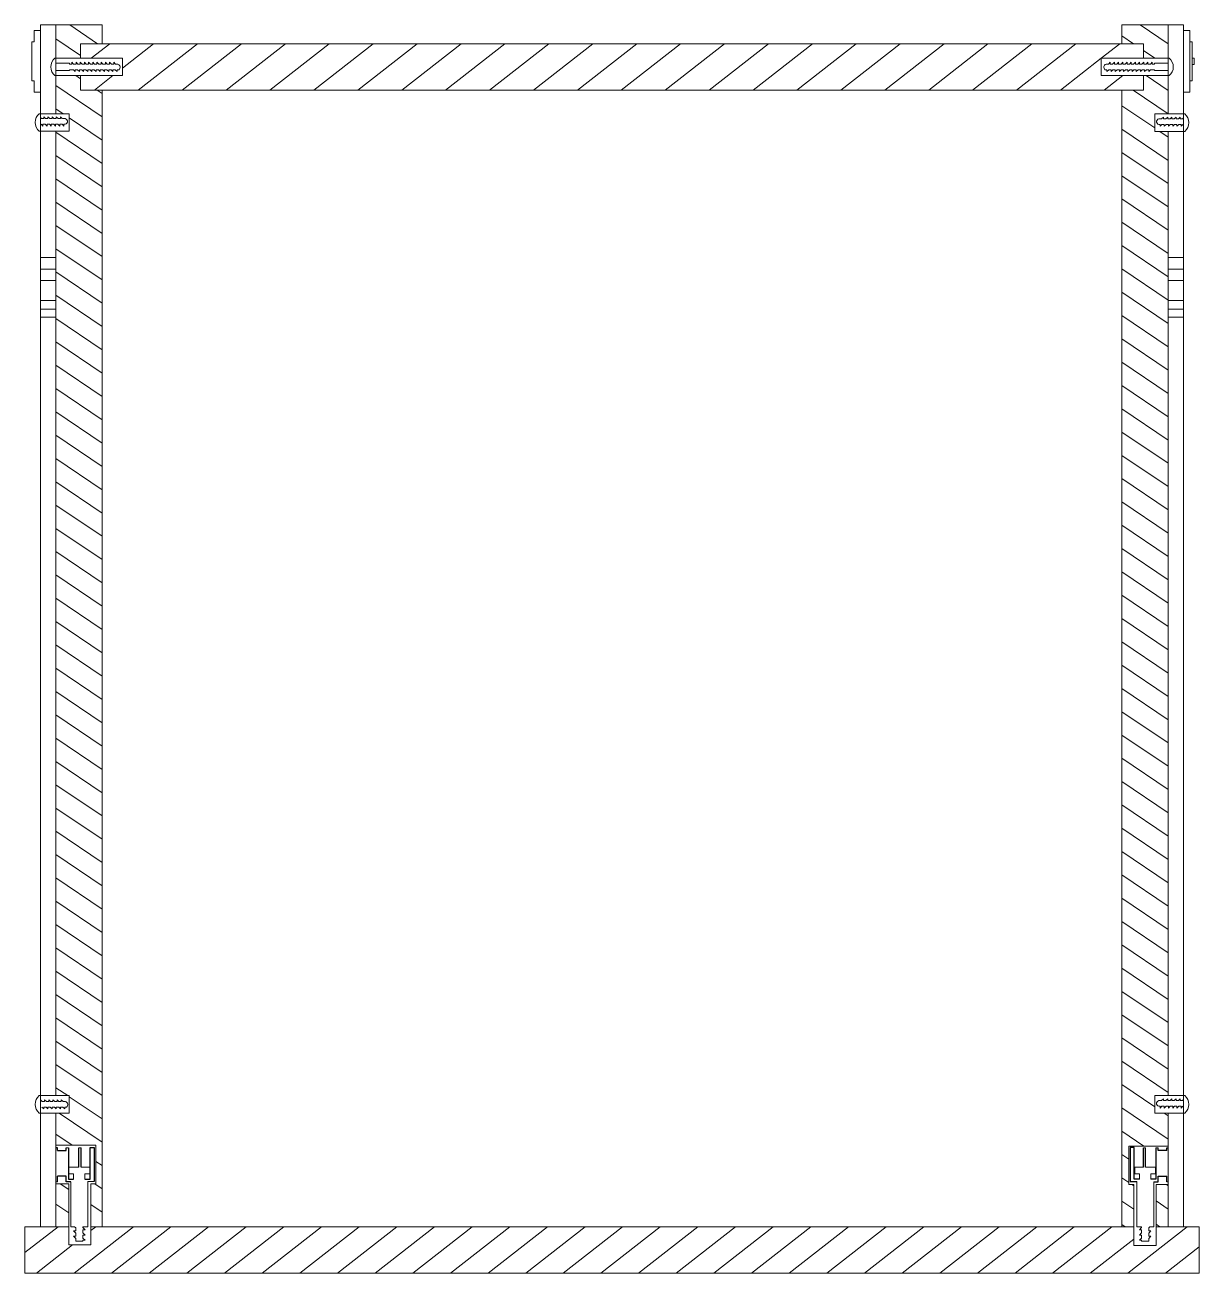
# Model space of a CAD drawing. Header units: millimetres. Extents: x 46 to 893, y 206 to 662.
# Drawn here: x 284.71 to 322.71, y 347.21 to 387.59 of the extents above; entities that cross this region are included whole.
import ezdxf

# ---------------------------------------------------------------- set-up
doc = ezdxf.new("R2010")
doc.units = ezdxf.units.MM
doc.header["$MEASUREMENT"] = 0
for name, color, linetype, lineweight in [('linee non sezionate', 8, 'Continuous', 18), ('pareti sezionate', 7, 'Continuous', 18), ('retini', 11, 'Continuous', 18), ('riquadro viti', 2, 'Continuous', 18), ('viti e cerniere', 4, 'Continuous', 13)]:
    doc.layers.add(name, color=color, linetype=linetype, lineweight=lineweight)
doc.layers.add('viti sottili', color=4, linetype='Continuous')
pattern_1 = [(146, (-142.98976, 118.4168), (-0.3494956, -0.5181485), [])]

msp = doc.modelspace()

# ---------------------------------------------------------------- hatches: boundary and pattern name
at = {"layer": 'retini'}
h = msp.add_hatch(dxfattribs=at)
h.set_pattern_fill('ANSI31', color=256, scale=5, angle=101)
h.set_pattern_definition(pattern_1)
h.paths.add_polyline_path([(287.206, 385.48), (287.006, 385.48), (286.506, 385.48), (286.506, 385.947), (285.706, 385.947), (285.706, 384.716), (286.142, 384.716), (286.142, 384.15), (285.706, 384.15), (285.706, 352.951), (286.142, 352.951), (286.142, 352.385), (285.706, 352.385), (285.706, 351.345), (287.004, 351.345), (287.004, 350.1), (286.844, 350.1), (286.844, 348.713), (287.206, 348.713)])
h.paths.add_polyline_path([(321.706, 384.144), (321.271, 384.144), (321.271, 384.71), (321.706, 384.71), (321.706, 385.947), (320.906, 385.947), (320.906, 385.48), (320.406, 385.48), (320.206, 385.48), (320.206, 348.713), (320.591, 348.713), (320.591, 350.075), (320.431, 350.075), (320.431, 351.32), (321.706, 351.32), (321.706, 352.385), (321.271, 352.385), (321.271, 352.951), (321.706, 352.951)])
h.paths.add_polyline_path([(321.706, 387.586), (320.206, 387.586), (320.206, 386.98), (320.406, 386.98), (320.906, 386.98), (320.906, 386.513), (321.706, 386.513)])
h.paths.add_polyline_path([(286.123, 350.1), (285.706, 350.1), (285.706, 348.713), (286.123, 348.713)])
h.paths.add_polyline_path([(321.706, 350.075), (321.313, 350.075), (321.313, 348.713), (321.706, 348.713)])
h = msp.add_hatch(dxfattribs=at)
h.set_pattern_fill('ANSI31', color=256, scale=5, angle=101)
h.set_pattern_definition(pattern_1)
h.paths.add_polyline_path([(287.206, 387.586), (285.706, 387.586), (285.706, 386.513), (286.506, 386.513), (286.506, 386.98), (287.006, 386.98), (287.206, 386.98)])
h = msp.add_hatch(dxfattribs=at)
h.set_pattern_fill('ANSI31', color=256, scale=7, angle=173)
h.set_pattern_definition([(218, (-142.9898, 118.4168), (0.5387038, -0.6895094), [])])
h.paths.add_polyline_path([(320.906, 385.947), (319.535, 385.947), (319.535, 386.513), (320.906, 386.513), (320.906, 386.98), (320.406, 386.98), (287.006, 386.98), (286.506, 386.98), (286.506, 386.513), (287.864, 386.513), (287.864, 385.947), (286.506, 385.947), (286.506, 385.48), (287.006, 385.48), (320.406, 385.48), (320.906, 385.48)])
h = msp.add_hatch(dxfattribs=at)
h.set_pattern_fill('ANSI31', color=256, scale=6, angle=173)
h.set_pattern_definition([(218, (-142.98976, 118.4168), (0.4617461, -0.5910081), [])])
h.paths.add_polyline_path([(300.989, 347.213), (306.423, 347.213), (322.706, 347.213), (322.706, 348.713), (321.313, 348.713), (321.313, 348.099), (320.591, 348.099), (320.591, 348.713), (286.844, 348.713), (286.844, 348.125), (286.123, 348.125), (286.123, 348.713), (285.706, 348.713), (284.706, 348.713), (284.706, 347.213)])

# ---------------------------------------------------------------- linework, layer by layer
at = {"layer": 'linee non sezionate'}
for p, q in [((285.706, 348.713), (286.123, 348.713)), ((286.844, 348.713), (320.591, 348.713))]:
    msp.add_line(p, q, dxfattribs=at)
at = {"layer": 'pareti sezionate'}
for p, q in [((320.206, 387.586), (321.706, 387.586)), ((320.206, 386.98), (320.206, 387.586)), ((287.206, 348.713), (287.206, 385.48)), ((320.206, 348.713), (320.206, 385.48)), ((286.844, 348.713), (320.591, 348.713))]:
    msp.add_line(p, q, dxfattribs=at)
for points in [[(285.706, 387.586), (285.706, 387.586), (287.206, 387.586), (287.206, 386.98)], [(286.506, 386.513), (286.506, 386.98), (287.006, 386.98), (320.406, 386.98), (320.906, 386.98), (320.906, 386.513)], [(320.906, 385.947), (320.906, 385.48), (320.406, 385.48), (287.006, 385.48), (286.506, 385.48), (286.506, 385.947)], [(321.706, 348.713), (321.313, 348.713), (322.706, 348.713), (322.706, 347.213), (306.423, 347.213), (300.989, 347.213), (284.706, 347.213), (284.706, 348.713), (286.123, 348.713)]]:
    msp.add_lwpolyline(points, dxfattribs=at)
at = {"layer": 'riquadro viti'}
for p, q in [((285.688, 386.513), (287.864, 386.513)), ((287.864, 386.513), (287.864, 385.947)), ((321.706, 386.513), (319.535, 386.513)), ((319.535, 386.513), (319.535, 385.947)), ((285.706, 385.947), (287.864, 385.947)), ((321.706, 385.947), (319.535, 385.947))]:
    msp.add_line(p, q, dxfattribs=at)
at = {"layer": 'riquadro viti', "ltscale": 0.7}
for p, q in [((285.206, 384.716), (286.142, 384.716)), ((286.142, 384.716), (286.142, 384.15)), ((322.206, 384.71), (321.271, 384.71)), ((321.271, 384.71), (321.271, 384.144)), ((285.206, 384.15), (286.142, 384.15)), ((322.206, 384.144), (321.271, 384.144)), ((285.206, 352.951), (286.142, 352.951)), ((286.142, 352.951), (286.142, 352.385)), ((322.206, 352.951), (321.271, 352.951)), ((321.271, 352.951), (321.271, 352.385)), ((285.206, 352.385), (286.142, 352.385)), ((322.206, 352.385), (321.271, 352.385)), ((285.706, 351.345), (287.004, 351.345)), ((287.004, 351.345), (287.004, 350.1)), ((321.706, 351.32), (320.431, 351.32)), ((320.431, 351.32), (320.431, 350.075)), ((286.123, 350.1), (285.706, 350.1)), ((287.004, 350.1), (286.844, 350.1)), ((320.431, 350.075), (320.591, 350.075)), ((321.313, 350.075), (321.706, 350.075))]:
    msp.add_line(p, q, dxfattribs=at)
for points in [[(286.844, 350.1), (286.844, 348.125), (286.123, 348.125), (286.123, 350.1)], [(320.591, 350.075), (320.591, 348.099), (321.313, 348.099), (321.313, 350.075)]]:
    msp.add_lwpolyline(points, dxfattribs=at)
at = {"layer": 'viti e cerniere'}
for p, q in [((285.206, 348.713), (285.206, 387.586)), ((285.206, 387.586), (285.706, 387.586)), ((285.706, 387.586), (285.706, 384.716)), ((321.706, 387.586), (321.706, 384.71)), ((322.206, 387.586), (321.706, 387.586)), ((322.206, 348.713), (322.206, 387.586)), ((285.01, 387.037), (285.01, 387.409)), ((285.01, 387.409), (285.206, 387.409)), ((322.403, 387.409), (322.206, 387.409)), ((322.403, 385.417), (322.403, 387.409)), ((284.928, 385.782), (284.928, 387.037)), ((284.928, 387.037), (285.01, 387.037)), ((322.484, 387.037), (322.403, 387.037)), ((322.484, 385.782), (322.484, 387.037)), ((286.224, 386.38), (286.283, 386.323)), ((286.224, 386.38), (286.224, 386.323)), ((286.359, 386.38), (286.418, 386.323)), ((286.359, 386.38), (286.359, 386.323)), ((286.495, 386.38), (286.554, 386.323)), ((286.495, 386.38), (286.495, 386.323)), ((286.63, 386.38), (286.689, 386.323)), ((286.63, 386.38), (286.63, 386.323)), ((286.766, 386.38), (286.825, 386.323)), ((286.766, 386.38), (286.766, 386.323)), ((286.902, 386.38), (286.961, 386.323)), ((286.902, 386.38), (286.902, 386.323)), ((287.037, 386.38), (287.096, 386.323)), ((287.037, 386.38), (287.037, 386.323)), ((287.173, 386.38), (287.232, 386.323)), ((287.173, 386.38), (287.173, 386.323)), ((287.308, 386.38), (287.367, 386.323)), ((287.308, 386.38), (287.308, 386.323)), ((287.444, 386.38), (287.503, 386.323)), ((287.444, 386.38), (287.444, 386.323)), ((287.579, 386.38), (287.639, 386.323)), ((287.579, 386.38), (287.579, 386.323)), ((319.833, 386.38), (319.774, 386.323)), ((319.833, 386.38), (319.833, 386.323)), ((319.969, 386.38), (319.91, 386.323)), ((319.969, 386.38), (319.969, 386.323)), ((320.104, 386.38), (320.045, 386.323)), ((320.104, 386.38), (320.104, 386.323)), ((320.24, 386.38), (320.181, 386.323)), ((320.24, 386.38), (320.24, 386.323)), ((320.375, 386.38), (320.316, 386.323)), ((320.375, 386.38), (320.375, 386.323)), ((320.511, 386.38), (320.452, 386.323)), ((320.511, 386.38), (320.511, 386.323)), ((320.647, 386.38), (320.588, 386.323)), ((320.647, 386.38), (320.647, 386.323)), ((320.782, 386.38), (320.723, 386.323)), ((320.782, 386.38), (320.782, 386.323)), ((320.918, 386.38), (320.859, 386.323)), ((320.918, 386.38), (320.918, 386.323)), ((321.053, 386.38), (320.994, 386.323)), ((321.053, 386.38), (321.053, 386.323)), ((321.189, 386.38), (321.13, 386.323)), ((321.189, 386.38), (321.189, 386.323)), ((322.552, 386.509), (322.484, 386.509)), ((322.552, 386.309), (322.552, 386.509)), ((286.147, 386.323), (286.224, 386.323)), ((286.274, 386.137), (286.333, 386.08)), ((286.283, 386.323), (286.359, 386.323)), ((286.333, 386.137), (286.409, 386.137)), ((286.333, 386.137), (286.333, 386.08)), ((286.409, 386.137), (286.468, 386.08)), ((286.418, 386.323), (286.495, 386.323)), ((286.468, 386.137), (286.545, 386.137)), ((286.468, 386.137), (286.468, 386.08)), ((286.545, 386.137), (286.604, 386.08)), ((286.554, 386.323), (286.63, 386.323)), ((286.604, 386.137), (286.68, 386.137)), ((286.604, 386.137), (286.604, 386.08)), ((286.68, 386.137), (286.739, 386.08)), ((286.689, 386.323), (286.766, 386.323)), ((286.739, 386.137), (286.816, 386.137)), ((286.739, 386.137), (286.739, 386.08)), ((286.816, 386.137), (286.875, 386.08)), ((286.825, 386.323), (286.902, 386.323)), ((286.875, 386.137), (286.951, 386.137)), ((286.875, 386.137), (286.875, 386.08)), ((286.951, 386.137), (287.011, 386.08)), ((286.961, 386.323), (287.037, 386.323)), ((287.011, 386.137), (287.087, 386.137)), ((287.011, 386.137), (287.011, 386.08)), ((287.087, 386.137), (287.146, 386.08)), ((287.096, 386.323), (287.173, 386.323)), ((287.146, 386.137), (287.223, 386.137)), ((287.146, 386.137), (287.146, 386.08)), ((287.223, 386.137), (287.282, 386.08)), ((287.232, 386.323), (287.308, 386.323)), ((287.282, 386.137), (287.358, 386.137)), ((287.282, 386.137), (287.282, 386.08)), ((287.358, 386.137), (287.417, 386.08)), ((287.367, 386.323), (287.444, 386.323)), ((287.417, 386.137), (287.494, 386.137)), ((287.417, 386.137), (287.417, 386.08)), ((287.494, 386.137), (287.553, 386.08)), ((287.503, 386.323), (287.579, 386.323)), ((287.553, 386.137), (287.629, 386.137)), ((287.553, 386.137), (287.553, 386.08)), ((287.629, 386.137), (287.688, 386.08)), ((287.639, 386.323), (287.715, 386.323)), ((287.688, 386.137), (287.752, 386.137)), ((287.688, 386.137), (287.688, 386.08)), ((319.724, 386.137), (319.661, 386.137)), ((319.774, 386.323), (319.698, 386.323)), ((319.724, 386.137), (319.724, 386.08)), ((319.783, 386.137), (319.724, 386.08)), ((319.86, 386.137), (319.783, 386.137)), ((319.91, 386.323), (319.833, 386.323)), ((319.86, 386.137), (319.86, 386.08)), ((319.919, 386.137), (319.86, 386.08)), ((319.995, 386.137), (319.919, 386.137)), ((320.045, 386.323), (319.969, 386.323)), ((319.995, 386.137), (319.995, 386.08)), ((320.054, 386.137), (319.995, 386.08)), ((320.131, 386.137), (320.054, 386.137)), ((320.181, 386.323), (320.104, 386.323)), ((320.131, 386.137), (320.131, 386.08)), ((320.19, 386.137), (320.131, 386.08)), ((320.266, 386.137), (320.19, 386.137)), ((320.316, 386.323), (320.24, 386.323)), ((320.266, 386.137), (320.266, 386.08)), ((320.326, 386.137), (320.266, 386.08)), ((320.402, 386.137), (320.326, 386.137)), ((320.452, 386.323), (320.375, 386.323)), ((320.402, 386.137), (320.402, 386.08)), ((320.461, 386.137), (320.402, 386.08)), ((320.538, 386.137), (320.461, 386.137)), ((320.588, 386.323), (320.511, 386.323)), ((320.538, 386.137), (320.538, 386.08)), ((320.597, 386.137), (320.538, 386.08)), ((320.673, 386.137), (320.597, 386.137)), ((320.723, 386.323), (320.647, 386.323)), ((320.673, 386.137), (320.673, 386.08)), ((320.732, 386.137), (320.673, 386.08)), ((320.809, 386.137), (320.732, 386.137)), ((320.859, 386.323), (320.782, 386.323)), ((320.809, 386.137), (320.809, 386.08)), ((320.868, 386.137), (320.809, 386.08)), ((320.944, 386.137), (320.868, 386.137)), ((320.994, 386.323), (320.918, 386.323)), ((320.944, 386.137), (320.944, 386.08)), ((321.003, 386.137), (320.944, 386.08)), ((321.08, 386.137), (321.003, 386.137)), ((321.13, 386.323), (321.053, 386.323)), ((321.08, 386.137), (321.08, 386.08)), ((321.139, 386.137), (321.08, 386.08)), ((321.265, 386.323), (321.189, 386.323)), ((322.484, 386.309), (322.552, 386.309)), ((285.01, 385.782), (284.928, 385.782)), ((285.01, 385.417), (285.01, 385.782)), ((322.403, 385.782), (322.484, 385.782)), ((285.206, 385.417), (285.01, 385.417)), ((322.206, 385.417), (322.403, 385.417)), ((285.206, 384.624), (285.206, 384.557)), ((285.206, 384.589), (285.238, 384.559)), ((285.229, 384.372), (285.288, 384.316)), ((285.238, 384.559), (285.315, 384.559)), ((285.288, 384.372), (285.365, 384.372)), ((285.288, 384.372), (285.288, 384.316)), ((285.315, 384.615), (285.374, 384.559)), ((285.315, 384.615), (285.315, 384.559)), ((285.365, 384.372), (285.424, 384.316)), ((285.374, 384.559), (285.45, 384.559)), ((285.424, 384.372), (285.5, 384.372)), ((285.424, 384.372), (285.424, 384.316)), ((285.45, 384.615), (285.51, 384.559)), ((285.45, 384.615), (285.45, 384.559)), ((285.5, 384.372), (285.559, 384.316)), ((285.51, 384.559), (285.586, 384.559)), ((285.559, 384.372), (285.636, 384.372)), ((285.559, 384.372), (285.559, 384.316)), ((285.586, 384.615), (285.645, 384.559)), ((285.586, 384.615), (285.586, 384.559)), ((285.636, 384.372), (285.695, 384.316)), ((285.645, 384.559), (285.722, 384.559)), ((285.695, 384.372), (285.771, 384.372)), ((285.695, 384.372), (285.695, 384.316)), ((285.722, 384.615), (285.781, 384.559)), ((285.722, 384.615), (285.722, 384.559)), ((285.771, 384.372), (285.831, 384.316)), ((285.781, 384.559), (285.857, 384.559)), ((285.831, 384.372), (285.907, 384.372)), ((285.831, 384.372), (285.831, 384.316)), ((285.857, 384.615), (285.916, 384.559)), ((285.857, 384.615), (285.857, 384.559)), ((285.907, 384.372), (285.966, 384.316)), ((285.917, 384.557), (286.007, 384.557)), ((285.966, 384.372), (285.966, 384.316)), ((321.496, 384.552), (321.406, 384.552)), ((321.446, 384.365), (321.446, 384.309)), ((321.505, 384.365), (321.446, 384.309)), ((321.555, 384.608), (321.496, 384.552)), ((321.582, 384.365), (321.505, 384.365)), ((321.555, 384.608), (321.555, 384.552)), ((321.632, 384.552), (321.555, 384.552)), ((321.582, 384.365), (321.582, 384.309)), ((321.641, 384.365), (321.582, 384.309)), ((321.691, 384.608), (321.632, 384.552)), ((321.717, 384.365), (321.641, 384.365)), ((321.691, 384.608), (321.691, 384.552)), ((321.767, 384.552), (321.691, 384.552)), ((321.717, 384.365), (321.717, 384.309)), ((321.776, 384.365), (321.717, 384.309)), ((321.826, 384.608), (321.767, 384.552)), ((321.853, 384.365), (321.776, 384.365)), ((321.826, 384.608), (321.826, 384.552)), ((321.903, 384.552), (321.826, 384.552)), ((321.853, 384.365), (321.853, 384.309)), ((321.912, 384.365), (321.853, 384.309)), ((321.962, 384.608), (321.903, 384.552)), ((321.988, 384.365), (321.912, 384.365)), ((321.962, 384.608), (321.962, 384.552)), ((322.038, 384.552), (321.962, 384.552)), ((321.988, 384.365), (321.988, 384.309)), ((322.047, 384.365), (321.988, 384.309)), ((322.097, 384.608), (322.038, 384.552)), ((322.124, 384.365), (322.047, 384.365)), ((322.097, 384.608), (322.097, 384.552)), ((322.174, 384.552), (322.097, 384.552)), ((322.183, 384.365), (322.124, 384.309)), ((322.124, 384.365), (322.124, 384.309)), ((322.206, 384.583), (322.174, 384.552)), ((322.206, 384.619), (322.206, 384.552)), ((285.706, 384.15), (285.706, 352.951)), ((321.706, 384.144), (321.706, 352.951)), ((285.706, 380.062), (285.206, 380.062)), ((321.706, 380.062), (322.206, 380.062)), ((285.706, 379.689), (285.206, 379.689)), ((321.706, 379.689), (322.206, 379.689)), ((285.706, 379.325), (285.206, 379.325)), ((321.706, 379.325), (322.206, 379.325)), ((285.706, 378.674), (285.206, 378.674)), ((285.706, 378.396), (285.206, 378.396)), ((321.706, 378.674), (322.206, 378.674)), ((321.706, 378.396), (322.206, 378.396)), ((285.706, 378.131), (285.206, 378.131)), ((321.706, 378.131), (322.206, 378.131)), ((285.206, 352.859), (285.206, 352.792)), ((285.206, 352.819), (285.265, 352.763)), ((285.206, 352.819), (285.206, 352.763)), ((285.255, 352.577), (285.315, 352.52)), ((285.265, 352.763), (285.341, 352.763)), ((285.315, 352.577), (285.391, 352.577)), ((285.315, 352.577), (285.315, 352.52)), ((285.341, 352.819), (285.4, 352.763)), ((285.341, 352.819), (285.341, 352.763)), ((285.391, 352.577), (285.45, 352.52)), ((285.4, 352.763), (285.477, 352.763)), ((285.45, 352.577), (285.527, 352.577)), ((285.45, 352.577), (285.45, 352.52)), ((285.477, 352.819), (285.536, 352.763)), ((285.477, 352.819), (285.477, 352.763)), ((285.527, 352.577), (285.586, 352.52)), ((285.536, 352.763), (285.612, 352.763)), ((285.586, 352.577), (285.662, 352.577)), ((285.586, 352.577), (285.586, 352.52)), ((285.612, 352.819), (285.671, 352.763)), ((285.612, 352.819), (285.612, 352.763)), ((285.662, 352.577), (285.721, 352.52)), ((285.671, 352.763), (285.748, 352.763)), ((285.721, 352.577), (285.798, 352.577)), ((285.721, 352.577), (285.721, 352.52)), ((285.748, 352.819), (285.807, 352.763)), ((285.748, 352.819), (285.748, 352.763)), ((285.798, 352.577), (285.857, 352.52)), ((285.807, 352.763), (285.883, 352.763)), ((285.857, 352.577), (285.933, 352.577)), ((285.857, 352.577), (285.857, 352.52)), ((285.883, 352.819), (285.943, 352.763)), ((285.883, 352.819), (285.883, 352.763)), ((285.933, 352.577), (285.992, 352.52)), ((285.943, 352.763), (286.019, 352.763)), ((285.992, 352.577), (286.056, 352.577)), ((285.992, 352.577), (285.992, 352.52)), ((321.496, 352.792), (321.406, 352.792)), ((321.446, 352.606), (321.446, 352.55)), ((321.505, 352.606), (321.446, 352.55)), ((321.555, 352.849), (321.496, 352.792)), ((321.582, 352.606), (321.505, 352.606)), ((321.555, 352.849), (321.555, 352.792)), ((321.632, 352.792), (321.555, 352.792)), ((321.582, 352.606), (321.582, 352.55)), ((321.641, 352.606), (321.582, 352.55)), ((321.691, 352.849), (321.632, 352.792)), ((321.717, 352.606), (321.641, 352.606)), ((321.691, 352.849), (321.691, 352.792)), ((321.767, 352.792), (321.691, 352.792)), ((321.717, 352.606), (321.717, 352.55)), ((321.776, 352.606), (321.717, 352.55)), ((321.826, 352.849), (321.767, 352.792)), ((321.853, 352.606), (321.776, 352.606)), ((321.826, 352.849), (321.826, 352.792)), ((321.903, 352.792), (321.826, 352.792)), ((321.853, 352.606), (321.853, 352.55)), ((321.912, 352.606), (321.853, 352.55)), ((321.962, 352.849), (321.903, 352.792)), ((321.988, 352.606), (321.912, 352.606)), ((321.962, 352.849), (321.962, 352.792)), ((322.038, 352.792), (321.962, 352.792)), ((321.988, 352.606), (321.988, 352.55)), ((322.047, 352.606), (321.988, 352.55)), ((322.097, 352.849), (322.038, 352.792)), ((322.124, 352.606), (322.047, 352.606)), ((322.097, 352.849), (322.097, 352.792)), ((322.174, 352.792), (322.097, 352.792)), ((322.183, 352.606), (322.124, 352.55)), ((322.124, 352.606), (322.124, 352.55)), ((322.206, 352.823), (322.174, 352.792)), ((322.206, 352.859), (322.206, 352.792)), ((285.706, 352.385), (285.706, 348.713)), ((321.706, 352.385), (321.706, 348.713)), ((286.187, 348.713), (286.187, 350.168)), ((286.279, 350.423), (286.279, 350.251)), ((286.647, 350.423), (286.647, 350.252)), ((286.737, 350.169), (286.737, 348.713)), ((286.737, 350.105), (286.737, 350.105)), ((320.689, 350.169), (320.689, 348.713)), ((320.689, 350.105), (320.689, 350.105)), ((320.78, 350.423), (320.78, 350.252)), ((321.147, 350.423), (321.147, 350.251)), ((321.239, 348.713), (321.239, 350.168)), ((286.309, 348.713), (286.187, 348.713)), ((286.279, 348.576), (286.349, 348.502)), ((286.279, 348.576), (286.349, 348.576)), ((286.309, 348.713), (286.349, 348.671)), ((286.349, 348.671), (286.349, 348.576)), ((286.349, 348.502), (286.349, 348.407)), ((286.737, 348.713), (286.581, 348.713)), ((286.581, 348.713), (286.581, 348.682)), ((286.581, 348.682), (286.651, 348.609)), ((286.581, 348.609), (286.581, 348.514)), ((286.581, 348.609), (286.651, 348.609)), ((286.581, 348.514), (286.651, 348.44)), ((286.581, 348.44), (286.581, 348.345)), ((286.581, 348.44), (286.651, 348.44)), ((320.689, 348.713), (320.846, 348.713)), ((320.846, 348.682), (320.775, 348.609)), ((320.846, 348.609), (320.775, 348.609)), ((320.846, 348.514), (320.775, 348.44)), ((320.846, 348.44), (320.775, 348.44)), ((320.846, 348.713), (320.846, 348.682)), ((320.846, 348.609), (320.846, 348.514)), ((320.846, 348.44), (320.846, 348.345)), ((321.118, 348.713), (321.077, 348.671)), ((321.077, 348.671), (321.077, 348.576)), ((321.147, 348.576), (321.077, 348.502)), ((321.147, 348.576), (321.077, 348.576)), ((321.077, 348.502), (321.077, 348.407)), ((321.118, 348.713), (321.239, 348.713)), ((286.279, 348.407), (286.349, 348.334)), ((286.279, 348.407), (286.349, 348.407)), ((286.349, 348.334), (286.349, 348.239)), ((286.349, 348.239), (286.581, 348.239)), ((286.581, 348.345), (286.651, 348.272)), ((286.581, 348.239), (286.581, 348.272)), ((286.581, 348.272), (286.651, 348.272)), ((320.846, 348.345), (320.775, 348.272)), ((320.846, 348.272), (320.775, 348.272)), ((320.846, 348.239), (320.846, 348.272)), ((321.077, 348.239), (320.846, 348.239)), ((321.147, 348.407), (321.077, 348.334)), ((321.147, 348.407), (321.077, 348.407)), ((321.077, 348.334), (321.077, 348.239))]:
    msp.add_line(p, q, dxfattribs=at)
at = {"layer": 'viti e cerniere', "ltscale": 0.7}
for p, q in [((286.147, 386.351), (285.706, 386.351)), ((286.147, 386.108), (285.706, 386.108)), ((286.147, 386.351), (286.147, 386.323)), ((286.147, 386.137), (286.274, 386.137)), ((286.147, 386.137), (286.147, 386.108)), ((321.265, 386.137), (321.139, 386.137)), ((321.265, 386.351), (321.706, 386.351)), ((321.265, 386.351), (321.265, 386.323)), ((321.265, 386.137), (321.265, 386.108)), ((321.265, 386.108), (321.706, 386.108)), ((286.044, 351.268), (286.117, 351.268)), ((286.523, 351.268), (286.45, 351.268)), ((320.903, 351.268), (320.976, 351.268)), ((321.382, 351.268), (321.309, 351.268)), ((285.764, 350.168), (285.712, 350.168)), ((321.662, 350.168), (321.714, 350.168))]:
    msp.add_line(p, q, dxfattribs=at)
at = {"layer": 'viti e cerniere'}
for points in [[(285.706, 385.947), (285.669, 385.947, -0.451416), (285.669, 386.513), (285.706, 386.513)], [(321.706, 385.947), (321.744, 385.947, 0.451416), (321.744, 386.513), (321.706, 386.513)], [(285.206, 384.15), (285.169, 384.15, -0.451416), (285.169, 384.716), (285.206, 384.716)], [(322.206, 384.144), (322.244, 384.144, 0.451416), (322.244, 384.71), (322.206, 384.71)], [(285.206, 352.385), (285.169, 352.385, -0.451416), (285.169, 352.951), (285.206, 352.951)], [(322.206, 352.385), (322.244, 352.385, 0.451416), (322.244, 352.951), (322.206, 352.951)]]:
    msp.add_lwpolyline(points, format="xyb", close=True, dxfattribs=at)
for points in [[(286.45, 350.642), (286.125, 350.642), (286.125, 350.423), (286.279, 350.423)], [(286.647, 350.423), (286.801, 350.423), (286.801, 350.642), (286.522, 350.642)], [(320.78, 350.423), (320.625, 350.423), (320.625, 350.642), (320.904, 350.642)], [(320.976, 350.642), (321.302, 350.642), (321.302, 350.423), (321.147, 350.423)]]:
    msp.add_lwpolyline(points, dxfattribs=at)
at = {"layer": 'viti e cerniere', "ltscale": 0.7}
for centre, radius, start, end in [((287.676, 386.219), 0.111, 312.7248, 69.6327), ((319.736, 386.219), 0.111, 110.3673, 227.2752), ((285.986, 384.465), 0.0946, 257.5821, 77.4498), ((321.427, 384.459), 0.0953, 102.9765, 281.5375), ((285.98, 352.658), 0.111, 312.7248, 69.6327), ((321.427, 352.7), 0.0953, 102.9765, 281.5375)]:
    msp.add_arc(centre, radius, start, end, dxfattribs=at)
at = {"layer": 'viti sottili'}
for p, q in [((285.764, 351.268), (285.712, 351.268)), ((285.764, 351.175), (285.764, 351.268)), ((286.044, 351.175), (286.044, 351.268)), ((286.117, 351.268), (286.117, 350.251)), ((286.45, 350.642), (286.45, 351.268)), ((286.522, 350.642), (286.523, 351.268)), ((286.822, 350.253), (286.822, 351.27)), ((286.822, 351.27), (286.949, 351.27)), ((286.949, 351.27), (286.949, 350.17)), ((320.604, 351.27), (320.477, 351.27)), ((320.477, 351.27), (320.477, 350.17)), ((320.604, 350.253), (320.604, 351.27)), ((320.904, 350.642), (320.903, 351.268)), ((320.976, 350.642), (320.976, 351.268)), ((321.309, 351.268), (321.309, 350.251)), ((321.382, 351.175), (321.382, 351.268)), ((321.662, 351.268), (321.714, 351.268)), ((321.662, 351.175), (321.662, 351.268)), ((285.764, 351.175), (286.044, 351.175)), ((321.662, 351.175), (321.382, 351.175)), ((285.764, 350.168), (285.764, 350.344)), ((286.044, 350.344), (285.764, 350.344)), ((286.044, 350.168), (286.044, 350.344)), ((286.187, 350.168), (286.044, 350.168)), ((286.117, 350.251), (286.279, 350.251)), ((286.647, 350.252), (286.822, 350.253)), ((286.949, 350.17), (286.737, 350.168)), ((320.477, 350.17), (320.689, 350.169)), ((320.78, 350.252), (320.604, 350.253)), ((321.309, 350.251), (321.147, 350.251)), ((321.239, 350.168), (321.382, 350.168)), ((321.382, 350.168), (321.382, 350.344)), ((321.382, 350.344), (321.662, 350.344)), ((321.662, 350.168), (321.662, 350.344))]:
    msp.add_line(p, q, dxfattribs=at)

doc.saveas('drawing.dxf')
